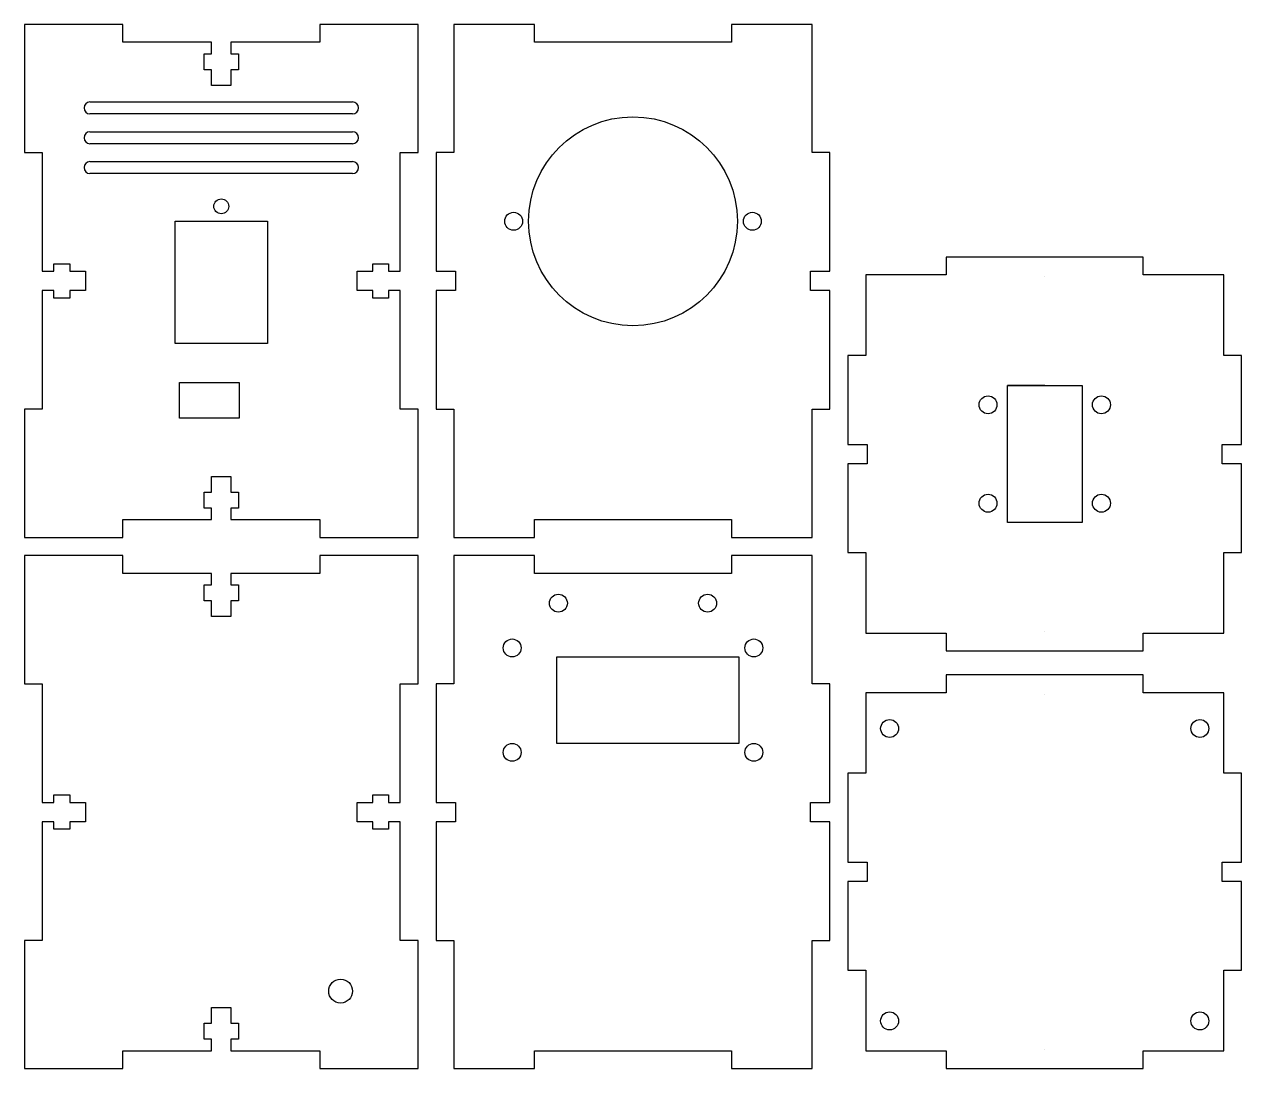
# Model space of a CAD drawing. Header units: millimetres. Extents: x 0 to 204, y 3 to 178.
import ezdxf

# ---------------------------------------------------------------- set-up
doc = ezdxf.new("R2010")
doc.units = ezdxf.units.MM
doc.layers.get('0').update_dxf_attribs({"linetype": 'CONTINUOUS'})

msp = doc.modelspace()

# ---------------------------------------------------------------- linework, layer by layer
for p, q in [((11, 165), (55, 165)), ((55, 163), (11, 163)), ((11, 160), (55, 160)), ((55, 158), (11, 158)), ((11, 155), (55, 155)), ((55, 153), (11, 153)), ((72.25, 135), (72.25, 135)), ((131.75, 135), (131.75, 135)), ((171, 135.75), (171, 135.75)), ((171, 117.5), (164.75, 117.5)), ((141.25, 106), (141.25, 106)), ((200.75, 106), (200.75, 106)), ((171, 76.25), (171, 76.25)), ((171, 65.75), (171, 65.75)), ((72.25, 46), (72.25, 46)), ((131.75, 46), (131.75, 46)), ((141.25, 36), (141.25, 36)), ((200.75, 36), (200.75, 36)), ((171, 6.25), (171, 6.25))]:
    msp.add_line(p, q)
for points in [[(0, 178), (0, 156.5), (3, 156.5), (3, 136.62), (4.95, 136.62), (4.95, 137.88), (7.6, 137.88), (7.6, 136.62), (10.25, 136.62), (10.25, 133.38), (7.6, 133.38), (7.6, 132.12), (4.95, 132.12), (4.95, 133.38), (3, 133.38), (3, 113.5), (0, 113.5), (0, 92), (16.5, 92), (16.5, 95), (31.38, 95), (31.38, 96.95), (30.12, 96.95), (30.12, 99.6), (31.38, 99.6), (31.38, 102.25), (34.62, 102.25), (34.62, 99.6), (35.88, 99.6), (35.88, 96.95), (34.62, 96.95), (34.62, 95), (49.5, 95), (49.5, 92), (66, 92), (66, 113.5), (63, 113.5), (63, 133.38), (61.05, 133.38), (61.05, 132.12), (58.4, 132.12), (58.4, 133.38), (55.75, 133.38), (55.75, 136.62), (58.4, 136.62), (58.4, 137.88), (61.05, 137.88), (61.05, 136.62), (63, 136.62), (63, 156.5), (66, 156.5), (66, 178), (49.5, 178), (49.5, 175), (34.62, 175), (34.62, 173.05), (35.88, 173.05), (35.88, 170.4), (34.62, 170.4), (34.62, 167.75), (31.38, 167.75), (31.38, 170.4), (30.12, 170.4), (30.12, 173.05), (31.38, 173.05), (31.38, 175), (16.5, 175), (16.5, 178)], [(72, 178), (72, 156.5), (69, 156.5), (69, 136.62), (72.25, 136.62), (72.25, 135), (72.25, 133.38), (69, 133.38), (69, 113.5), (72, 113.5), (72, 92), (85.5, 92), (85.5, 95), (100.38, 95), (103.62, 95), (118.5, 95), (118.5, 92), (132, 92), (132, 113.5), (135, 113.5), (135, 133.38), (131.75, 133.38), (131.75, 135), (131.75, 136.62), (135, 136.62), (135, 156.5), (132, 156.5), (132, 178), (118.5, 178), (118.5, 175), (103.62, 175), (100.38, 175), (85.5, 175), (85.5, 178)], [(25.25, 145), (40.75, 145), (40.75, 124.5), (25.25, 124.5)], [(138, 89.5), (141, 89.5), (141, 76), (154.5, 76), (154.5, 73), (169.38, 73), (172.62, 73), (187.5, 73), (187.5, 76), (201, 76), (201, 89.5), (204, 89.5), (204, 104.38), (200.75, 104.38), (200.75, 106), (200.75, 107.62), (204, 107.62), (204, 122.5), (201, 122.5), (201, 136), (187.5, 136), (187.5, 139), (172.62, 139), (169.38, 139), (154.5, 139), (154.5, 136), (141, 136), (141, 122.5), (138, 122.5), (138, 107.62), (141.25, 107.62), (141.25, 106), (141.25, 104.38), (138, 104.38)], [(26, 118), (36, 118), (36, 112), (26, 112)], [(164.75, 117.5), (177.25, 117.5), (177.25, 94.5), (164.75, 94.5)], [(0, 67.5), (3, 67.5), (3, 47.62), (4.95, 47.62), (4.95, 48.88), (7.6, 48.88), (7.6, 47.62), (10.25, 47.62), (10.25, 44.38), (7.6, 44.38), (7.6, 43.12), (4.95, 43.12), (4.95, 44.38), (3, 44.38), (3, 24.5), (0, 24.5), (0, 3), (16.5, 3), (16.5, 6), (31.38, 6), (31.38, 7.95), (30.12, 7.95), (30.12, 10.6), (31.38, 10.6), (31.38, 13.25), (34.62, 13.25), (34.62, 10.6), (35.88, 10.6), (35.88, 7.95), (34.62, 7.95), (34.62, 6), (49.5, 6), (49.5, 3), (66, 3), (66, 24.5), (63, 24.5), (63, 44.38), (61.05, 44.38), (61.05, 43.12), (58.4, 43.12), (58.4, 44.38), (55.75, 44.38), (55.75, 47.62), (58.4, 47.62), (58.4, 48.88), (61.05, 48.88), (61.05, 47.62), (63, 47.62), (63, 67.5), (66, 67.5), (66, 89), (49.5, 89), (49.5, 86), (34.62, 86), (34.62, 84.05), (35.88, 84.05), (35.88, 81.4), (34.62, 81.4), (34.62, 78.75), (31.38, 78.75), (31.38, 81.4), (30.12, 81.4), (30.12, 84.05), (31.38, 84.05), (31.38, 86), (16.5, 86), (16.5, 89), (0, 89)], [(72, 89), (72, 67.5), (69, 67.5), (69, 47.62), (72.25, 47.62), (72.25, 46), (72.25, 44.38), (69, 44.38), (69, 24.5), (72, 24.5), (72, 3), (85.5, 3), (85.5, 6), (100.38, 6), (103.62, 6), (118.5, 6), (118.5, 3), (132, 3), (132, 24.5), (135, 24.5), (135, 44.38), (131.75, 44.38), (131.75, 46), (131.75, 47.62), (135, 47.62), (135, 67.5), (132, 67.5), (132, 89), (118.5, 89), (118.5, 86), (103.62, 86), (100.38, 86), (85.5, 86), (85.5, 89)], [(89.25, 72), (119.75, 72), (119.75, 57.5), (89.25, 57.5)], [(141, 66), (141, 52.5), (138, 52.5), (138, 37.62), (141.25, 37.62), (141.25, 36), (141.25, 34.38), (138, 34.38), (138, 19.5), (141, 19.5), (141, 6), (154.5, 6), (154.5, 3), (169.38, 3), (172.62, 3), (187.5, 3), (187.5, 6), (201, 6), (201, 19.5), (204, 19.5), (204, 34.38), (200.75, 34.38), (200.75, 36), (200.75, 37.62), (204, 37.62), (204, 52.5), (201, 52.5), (201, 66), (187.5, 66), (187.5, 69), (172.62, 69), (169.38, 69), (154.5, 69), (154.5, 66)]]:
    msp.add_lwpolyline(points, close=True)
for centre, radius in [((102, 145), 17.5), ((33, 147.5), 1.25), ((82, 145), 1.5), ((122, 145), 1.5), ((161.5, 114.25), 1.5), ((180.5, 114.25), 1.5), ((161.5, 97.75), 1.5), ((180.5, 97.75), 1.5), ((89.5, 81), 1.5), ((114.5, 81), 1.5), ((81.75, 73.5), 1.5), ((122.25, 73.5), 1.5), ((145, 60), 1.5), ((197, 60), 1.5), ((81.75, 56), 1.5), ((122.25, 56), 1.5), ((53, 16), 2), ((145, 11), 1.5), ((197, 11), 1.5)]:
    msp.add_circle(centre, radius)
for centre, start, end in [((11, 164), 90, 180), ((11, 164), 180, 270), ((55, 164), 0, 90), ((55, 164), -90, 0), ((11, 159), 90, 180), ((55, 159), 0, 90), ((11, 159), 180, 270), ((55, 159), -90, 0), ((11, 154), 90, 180), ((11, 154), 180, 270), ((55, 154), 0, 90), ((55, 154), -90, 0)]:
    msp.add_arc(centre, 1, start, end)

doc.saveas('drawing.dxf')
